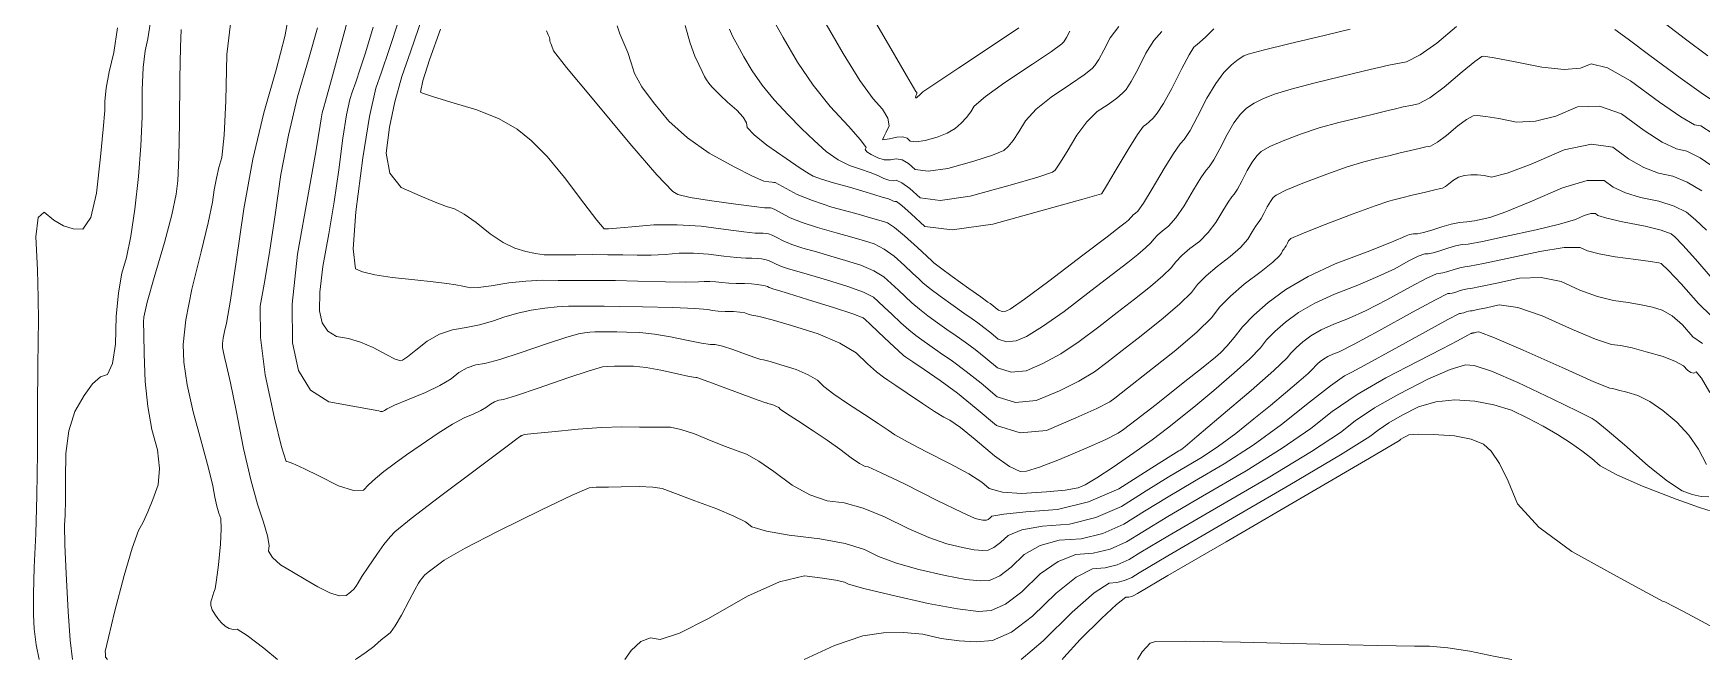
# Model space of a CAD drawing. Header units: inches. Extents: x 1337389 to 1347141, y 407035 to 414577.
# Drawn here: x 1340807 to 1341397, y 407035 to 407257 of the extents above; entities that cross this region are included whole.
import ezdxf

# ---------------------------------------------------------------- set-up
doc = ezdxf.new("R2010")
doc.units = ezdxf.units.IN
doc.header["$MEASUREMENT"] = 0
doc.layers.add('Topo', color=7, linetype='Continuous', lineweight=15, true_color=0x459900)

msp = doc.modelspace()

# ---------------------------------------------------------------- linework, layer by layer
at = {"layer": 'Topo'}
for points, elevation in [([(1340921.3109, 407273.266), (1340916.109, 407254.0819), (1340912.4449, 407240.614), (1340910.3182, 407232.8632), (1340909.728, 407230.8279), (1340909.2301, 407228.7421), (1340908.825, 407226.6049), (1340908.5119, 407224.4179), (1340907.0049, 407215.7219), (1340904.3039, 407200.5191), (1340900.409, 407178.8079), (1340898.5259, 407161.09), (1340898.656, 407147.3671), (1340900.7979, 407137.6382), (1340905.0821, 407130.6689), (1340911.508, 407126.4612), (1340920.076, 407125.0121), (1340925.9799, 407123.9671), (1340929.2211, 407123.3241), (1340929.7979, 407123.0837), (1340930.4749, 407123.1232), (1340931.2499, 407123.44), (1340932.1249, 407124.037), (1340934.8211, 407125.307), (1340939.336, 407127.2511), (1340945.6719, 407129.868), (1340950.815, 407132.345), (1340954.764, 407134.6841), (1340957.5191, 407136.8842), (1340960.437, 407138.5162), (1340963.518, 407139.579), (1340966.7629, 407140.073), (1340972.0058, 407141.4859), (1340979.2469, 407143.8161), (1340988.4859, 407147.0649), (1340995.3459, 407149.339), (1340999.8249, 407150.6401), (1341001.9241, 407150.9649), (1341003.838, 407151.1799), (1341005.5669, 407151.2831), (1341007.1109, 407151.2748), (1341008.5319, 407151.271), (1341009.8292, 407151.272), (1341011.0021, 407151.277), (1341013.3419, 407151.2411), (1341016.8478, 407151.163), (1341021.5209, 407151.045), (1341026.7021, 407150.508), (1341032.3931, 407149.5541), (1341038.593, 407148.1829), (1341043.2909, 407147.2633), (1341046.487, 407146.7949), (1341048.1821, 407146.7779), (1341050.8191, 407146.2), (1341054.399, 407145.061), (1341058.922, 407143.362), (1341062.2341, 407142.1831), (1341064.3351, 407141.5241), (1341065.225, 407141.385), (1341067.594, 407140.74), (1341071.4419, 407139.591), (1341076.7681, 407137.9371), (1341081.077, 407136.118), (1341084.3672, 407134.1349), (1341086.6399, 407131.9881), (1341090.1691, 407129.2521), (1341094.953, 407125.9271), (1341100.994, 407122.0151), (1341105.8078, 407118.8698), (1341109.395, 407116.4939), (1341111.7539, 407114.8868), (1341116.1899, 407112.371), (1341122.7021, 407108.9482), (1341131.2901, 407104.6171), (1341137.8849, 407100.9929), (1341142.487, 407098.0771), (1341145.0959, 407095.867), (1341149.769, 407094.555), (1341156.5041, 407094.139), (1341165.302, 407094.6191), (1341171.9879, 407095.2869), (1341176.5629, 407096.1429), (1341179.0269, 407097.1869), (1341183.1301, 407099.5939), (1341188.8739, 407103.364), (1341196.257, 407108.497), (1341202.6959, 407113.1171), (1341208.1889, 407117.2259), (1341212.7371, 407120.8219), (1341218.1781, 407125.2709), (1341224.5109, 407130.5739), (1341231.7361, 407136.7289), (1341237.2621, 407141.7609), (1341241.0879, 407145.6679), (1341243.214, 407148.4521), (1341246.145, 407151.45), (1341249.8801, 407154.663), (1341254.4199, 407158.0899), (1341260.1979, 407161.426), (1341267.2141, 407164.6729), (1341275.4683, 407167.8289), (1341282.562, 407170.813), (1341288.4951, 407173.627), (1341293.2679, 407176.2678), (1341296.8371, 407178.0341), (1341299.2, 407178.924), (1341300.3599, 407178.9371), (1341302.0989, 407179.2759), (1341304.418, 407179.9389), (1341307.3159, 407180.9279), (1341309.9661, 407181.6611), (1341312.366, 407182.139), (1341314.516, 407182.3621), (1341319.585, 407183.308), (1341327.5731, 407184.9781), (1341338.4798, 407187.3699), (1341346.7741, 407189.409), (1341352.456, 407191.0959), (1341355.5251, 407192.4289), (1341357.857, 407193.1061), (1341359.4518, 407193.1281), (1341360.311, 407192.494), (1341363.529, 407191.538), (1341369.107, 407190.2591), (1341377.0439, 407188.6571), (1341382.7671, 407187.236), (1341386.275, 407185.997), (1341387.5678, 407184.939), (1341390.439, 407181.9319), (1341394.8868, 407176.9771), (1341400.9129, 407170.074)], 985), ([(1341100.0729, 407269.2929), (1341109.5081, 407252.9582), (1341115.873, 407241.9881), (1341119.1681, 407236.3821), (1341119.393, 407236.1409), (1341119.52, 407235.929), (1341119.5469, 407235.7449), (1341119.4749, 407235.59), (1341119.3542, 407235.2759), (1341119.1839, 407234.8049), (1341118.964, 407234.1753), (1341119.1129, 407234.0211), (1341119.6321, 407234.3421), (1341120.5189, 407235.139), (1341121.1369, 407235.715), (1341121.487, 407236.071), (1341121.567, 407236.2068), (1341125.8429, 407239.0921), (1341134.315, 407244.727), (1341146.9839, 407253.1109), (1341155.5531, 407258.8369)], 930), ([(1340877.173, 407263.183), (1340875.5121, 407249.4071), (1340875.1109, 407232.9929), (1340874.5, 407220.8681), (1340873.6798, 407213.032), (1340872.6522, 407209.485), (1340871.758, 407205.6631), (1340870.9991, 407201.5672), (1340870.3739, 407197.196), (1340868.8571, 407189.8799), (1340866.4478, 407179.6202), (1340863.146, 407166.415), (1340861.0171, 407155.493), (1340860.0597, 407146.8531), (1340860.276, 407140.4971), (1340861.442, 407132.541), (1340863.5578, 407122.9851), (1340866.625, 407111.8289), (1340868.9301, 407103.0869), (1340870.472, 407096.7569), (1340871.2509, 407092.8411), (1340871.9811, 407089.617), (1340872.661, 407087.0839), (1340873.2921, 407085.244), (1340873.4699, 407081.582), (1340873.196, 407076.098), (1340872.4691, 407068.794), (1340871.8431, 407063.5401), (1340871.3181, 407060.335), (1340870.8921, 407059.1799), (1340870.4901, 407058.023), (1340870.111, 407056.8639), (1340869.7559, 407055.7019), (1340869.816, 407054.3982), (1340870.292, 407052.952), (1340871.1832, 407051.365), (1340872.248, 407049.861), (1340873.4861, 407048.4389), (1340874.8977, 407047.1), (1340876.3039, 407046.256), (1340877.7049, 407045.9061), (1340879.101, 407046.052), (1340882.706, 407043.8801), (1340888.522, 407039.3929), (1340893.3612, 407035.2906)], 1000), ([(1340875.351, 407154.3369), (1340876.7308, 407162.5361), (1340878.7619, 407176.0201), (1340881.445, 407194.788), (1340884.7061, 407212.3769), (1340888.5439, 407228.787), (1340892.9601, 407244.018), (1340895.9419, 407255.74), (1340897.491, 407263.953)], 995), ([(1341399.2031, 407248.9892), (1341391.369, 407254.8891), (1341380.753, 407262.957)], 955), ([(1340809.07, 407035.2906), (1340808.043, 407040.5852), (1340807.3101, 407046.1719), (1340807.0489, 407051.139), (1340807.0552, 407058.4091), (1340807.328, 407067.9799), (1340807.869, 407079.8537), (1340808.2501, 407093.3491), (1340808.471, 407108.467), (1340808.5321, 407125.2068), (1340808.619, 407138.555), (1340808.7319, 407148.5112), (1340808.8698, 407155.075), (1340808.7901, 407163.3279), (1340808.493, 407173.271), (1340807.9791, 407184.9041), (1340808.766, 407191.698), (1340810.8549, 407193.6539), (1340814.2452, 407190.772), (1340817.6569, 407188.7981), (1340821.0921, 407187.7327), (1340824.548, 407187.577), (1340827.3231, 407191.777), (1340829.417, 407200.333), (1340830.831, 407213.245), (1340831.7812, 407222.9851), (1340832.267, 407229.5531), (1340832.2901, 407232.9498), (1340832.8299, 407237.5191), (1340833.8879, 407243.2579), (1340835.465, 407250.1689), (1340836.841, 407258.8252)], 1015), ([(1340848.398, 407260.2861), (1340847.5571, 407254.9977), (1340846.5941, 407250.7759), (1340845.9299, 407244.7661), (1340845.567, 407236.969), (1340845.504, 407227.385), (1340845.0408, 407217.1519), (1340844.179, 407206.2712), (1340842.9161, 407194.7409), (1340841.526, 407185.1969), (1340840.0069, 407177.6381), (1340838.3601, 407172.0639), (1340837.1501, 407165.0841), (1340836.376, 407156.697), (1340836.039, 407146.9019), (1340834.9871, 407140.0841), (1340833.2191, 407136.2431), (1340830.7351, 407135.377), (1340827.999, 407132.9), (1340825.0109, 407128.812), (1340821.77, 407123.1131), (1340819.5992, 407116.263), (1340818.4961, 407108.26), (1340818.4619, 407099.1059), (1340818.3859, 407091.814), (1340818.266, 407086.3851), (1340818.104, 407082.82), (1340818.232, 407075.9479), (1340818.6508, 407065.7699), (1340819.36, 407052.2851), (1340820.116, 407042.14), (1340820.9191, 407035.3341), (1340820.9298, 407035.2906)], 1010), ([(1340859.2991, 407258.2929), (1340859.0311, 407252.0129), (1340858.845, 407240.988), (1340858.7409, 407225.2159), (1340858.499, 407213.1242), (1340858.1189, 407204.711), (1340857.601, 407199.9779), (1340856.0379, 407192.7032), (1340853.4301, 407182.886), (1340849.7778, 407170.5272), (1340847.324, 407161.7378), (1340846.069, 407156.5181), (1340846.012, 407154.8689), (1340846.0851, 407150.52), (1340846.2861, 407143.473), (1340846.616, 407133.7278), (1340847.501, 407124.814), (1340848.939, 407116.733), (1340850.932, 407109.4838), (1340851.662, 407102.9441), (1340851.1301, 407097.1129), (1340849.3351, 407091.9898), (1340847.5841, 407087.599), (1340845.8758, 407083.9409), (1340844.213, 407081.0159), (1340841.9789, 407074.734), (1340839.1738, 407065.0971), (1340835.798, 407052.103), (1340833.5639, 407043.1401), (1340832.4699, 407038.2051), (1340832.5178, 407037.3008), (1340832.5581, 407036.6619), (1340832.5918, 407036.2899), (1340832.6181, 407036.1829), (1340833.2523, 407035.2906)], 1005), ([(1340907.5101, 407258.8451), (1340904.3039, 407247.6331), (1340900.468, 407234.404), (1340897.2339, 407220.844), (1340894.6002, 407206.9538), (1340892.5671, 407192.7342), (1340890.67, 407180.232), (1340888.908, 407169.448), (1340887.282, 407160.3831), (1340887.318, 407149.25), (1340889.017, 407136.0491), (1340892.3788, 407120.7789), (1340894.847, 407110.5608), (1340896.4229, 407105.394), (1340897.1059, 407105.2791), (1340897.9141, 407105.055), (1340898.848, 407104.7231), (1340899.906, 407104.283), (1340902.9471, 407102.8191), (1340907.9711, 407100.333), (1340914.9781, 407096.8229), (1340920.2511, 407095.131), (1340923.7881, 407095.256), (1340925.591, 407097.199), (1340927.9948, 407099.3939), (1340931.0001, 407101.842), (1340934.6051, 407104.5431), (1340939.007, 407107.707), (1340944.2051, 407111.333), (1340950.1991, 407115.422), (1340955.2691, 407118.5911), (1340959.4148, 407120.8418), (1340962.638, 407122.1731), (1340965.2539, 407123.4331), (1340967.2619, 407124.6231), (1340968.664, 407125.742), (1340970.1481, 407126.572), (1340971.715, 407127.1121), (1340973.366, 407127.3639), (1340977.969, 407128.7633), (1340985.5249, 407131.3099), (1340996.034, 407135.0061), (1341003.6379, 407137.528), (1341008.3369, 407138.8781), (1341010.1309, 407139.055), (1341012.554, 407139.1531), (1341015.607, 407139.1699), (1341019.2891, 407139.107), (1341023.7261, 407138.627), (1341028.92, 407137.7278), (1341034.8689, 407136.4121), (1341038.989, 407135.534), (1341041.281, 407135.0921), (1341041.7439, 407135.087), (1341044.6841, 407134.0951), (1341050.1, 407132.1161), (1341057.994, 407129.1502), (1341063.3249, 407127.162), (1341066.0921, 407126.152), (1341066.295, 407126.1202), (1341066.836, 407125.9729), (1341067.7162, 407125.71), (1341068.9332, 407125.3321), (1341069.9169, 407124.9168), (1341070.6691, 407124.4639), (1341071.1892, 407123.9731), (1341073.3819, 407122.4489), (1341077.2511, 407119.8922), (1341082.7929, 407116.302), (1341087.8029, 407112.9142), (1341092.281, 407109.7271), (1341096.227, 407106.7431), (1341099.2109, 407104.711), (1341101.234, 407103.632), (1341102.295, 407103.506), (1341106.9289, 407101.4458), (1341115.137, 407097.45), (1341126.9171, 407091.5199), (1341135.2641, 407087.4541), (1341140.1759, 407085.2518), (1341141.656, 407084.9131), (1341142.808, 407084.6969), (1341143.6318, 407084.6049), (1341144.13, 407084.6371), (1341144.6999, 407084.8931), (1341145.3419, 407085.3741), (1341146.056, 407086.0799), (1341150.2821, 407086.821), (1341158.019, 407087.597), (1341169.268, 407088.4091), (1341180.2261, 407091.132), (1341190.894, 407095.7659), (1341201.2711, 407102.3121), (1341208.3571, 407106.775), (1341212.1542, 407109.1529), (1341212.6608, 407109.4482), (1341213.196, 407109.8029), (1341213.7599, 407110.2179), (1341214.3519, 407110.6951), (1341218.5438, 407114.2471), (1341226.336, 407120.8749), (1341237.727, 407130.5801), (1341245.768, 407137.635), (1341250.4589, 407142.0399), (1341251.7991, 407143.7951), (1341253.6471, 407145.6849), (1341256.0021, 407147.7111), (1341258.8638, 407149.871), (1341262.507, 407151.975), (1341266.9297, 407154.021), (1341272.1339, 407156.0108), (1341278.3848, 407158.8771), (1341285.684, 407162.6201), (1341294.03, 407167.24), (1341299.8889, 407170.3231), (1341303.2619, 407171.869), (1341304.149, 407171.8803), (1341305.479, 407172.1389), (1341307.253, 407172.646), (1341309.4699, 407173.402), (1341311.4959, 407173.9629), (1341313.332, 407174.328), (1341314.9758, 407174.4989), (1341319.9469, 407175.463), (1341328.2429, 407177.219), (1341339.8641, 407179.768), (1341348.4721, 407181.0778), (1341354.0649, 407181.1502), (1341356.6451, 407179.982), (1341360.7911, 407178.889), (1341366.506, 407177.869), (1341373.787, 407176.9251), (1341378.923, 407176.2122), (1341381.912, 407175.7312), (1341382.755, 407175.4821), (1341385.3691, 407173.005), (1341389.753, 407168.2979), (1341395.9079, 407161.3621), (1341400.4201, 407156.9278)], 990), ([(1340927.166, 407259.0801), (1340924.5067, 407250.065), (1340922.6291, 407244.324), (1340921.0749, 407239.6499), (1340919.8458, 407236.043), (1340918.9399, 407233.5011), (1340917.841, 407228.0849), (1340916.5491, 407219.795), (1340915.0641, 407208.6309), (1340913.3839, 407197.3439), (1340911.5101, 407185.936), (1340909.441, 407174.405), (1340908.3689, 407165.321), (1340908.294, 407158.685), (1340909.2161, 407154.4969), (1340911.2152, 407151.47), (1340914.2919, 407149.606), (1340918.445, 407148.904), (1340922.7421, 407147.6049), (1340927.1838, 407145.7079), (1340931.7691, 407143.215), (1340935.027, 407141.635), (1340936.9549, 407140.9691), (1340937.556, 407141.2169), (1340939.3259, 407142.4757), (1340942.2651, 407144.7458), (1340946.3739, 407148.027), (1340950.7258, 407150.4601), (1340955.3212, 407152.045), (1340960.16, 407152.782), (1340964.852, 407153.7891), (1340969.3971, 407155.066), (1340973.7962, 407156.6131), (1340978.3459, 407157.895), (1340983.0479, 407158.9127), (1340987.902, 407159.6661), (1340992.3289, 407160.1619), (1340996.3279, 407160.4001), (1340999.8999, 407160.3811), (1341003.1861, 407160.3728), (1341006.185, 407160.375), (1341008.898, 407160.387), (1341014.3089, 407160.303), (1341022.4179, 407160.1241), (1341033.2239, 407159.8498), (1341040.9549, 407159.5501), (1341045.61, 407159.226), (1341047.188, 407158.8761), (1341049.217, 407158.6338), (1341051.6941, 407158.4979), (1341054.621, 407158.4679), (1341056.9549, 407158.3049), (1341058.6978, 407158.007), (1341059.8489, 407157.574), (1341061.1421, 407157.2041), (1341062.5779, 407156.8951), (1341064.1549, 407156.6491), (1341068.3521, 407155.508), (1341075.1679, 407153.4719), (1341084.604, 407150.541), (1341092.2361, 407147.3189), (1341098.0649, 407143.806), (1341102.091, 407140.0019), (1341105.288, 407137.134), (1341107.656, 407135.201), (1341109.195, 407134.2051), (1341112.0101, 407132.3209), (1341116.1011, 407129.551), (1341121.4679, 407125.8951), (1341125.7759, 407123.089), (1341129.024, 407121.134), (1341131.212, 407120.031), (1341134.932, 407117.381), (1341140.1829, 407113.185), (1341146.965, 407107.4431), (1341152.2339, 407103.6561), (1341155.992, 407101.8238), (1341158.237, 407101.947), (1341162.8842, 407103.364), (1341169.9352, 407106.076), (1341179.3889, 407110.0829), (1341186.317, 407113.1891), (1341190.7211, 407115.3949), (1341192.599, 407116.7011), (1341197.0549, 407120.1052), (1341204.0901, 407125.6071), (1341213.7018, 407133.207), (1341220.7198, 407138.7931), (1341225.144, 407142.3661), (1341226.974, 407143.9249), (1341229.165, 407146.235), (1341231.7161, 407149.297), (1341234.6283, 407153.109), (1341238.642, 407157.2152), (1341243.7581, 407161.615), (1341249.976, 407166.308), (1341257.8889, 407170.8781), (1341267.498, 407175.3241), (1341278.8029, 407179.6471), (1341286.7389, 407182.7501), (1341291.307, 407184.633), (1341292.5068, 407185.297), (1341293.7841, 407185.745), (1341295.138, 407185.978), (1341296.5701, 407185.9948), (1341298.718, 407186.4129), (1341301.582, 407187.233), (1341305.1629, 407188.453), (1341308.4349, 407189.3591), (1341311.4, 407189.9501), (1341314.056, 407190.225), (1341316.7391, 407190.609), (1341319.4501, 407191.1011), (1341322.188, 407191.702), (1341327.838, 407193.763), (1341336.3991, 407197.2861), (1341347.8709, 407202.268), (1341356.5891, 407204.801), (1341362.553, 407204.8831), (1341365.763, 407202.5141), (1341370.068, 407200.4983), (1341375.469, 407198.8351), (1341381.965, 407197.5241), (1341387.37, 407195.7709), (1341391.6831, 407193.5771), (1341394.905, 407190.9411), (1341398.732, 407187.2593)], 980), ([(1340936.34, 407261.6139), (1340932.887, 407251.2271), (1340930.1539, 407243.2099), (1340928.1411, 407237.562), (1340925.9541, 407227.442), (1340923.5919, 407212.8481), (1340921.0559, 407193.7818), (1340920.1878, 407180.704), (1340920.9889, 407173.614), (1340923.4581, 407172.5129), (1340927.7829, 407171.496), (1340933.964, 407170.563), (1340941.9991, 407169.7141), (1340948.4211, 407168.986), (1340953.2291, 407168.3801), (1340956.4229, 407167.894), (1340958.885, 407167.4831), (1340960.6138, 407167.1451), (1340961.6111, 407166.8809), (1340964.3741, 407167.031), (1340968.9018, 407167.5939), (1340975.1959, 407168.571), (1340981.2581, 407169.2121), (1340987.0889, 407169.518), (1340992.6889, 407169.488), (1340997.8391, 407169.4749), (1341002.541, 407169.4779), (1341006.794, 407169.4969), (1341012.8881, 407169.4271), (1341020.8231, 407169.267), (1341030.5989, 407169.019), (1341037.768, 407168.91), (1341042.3291, 407168.9417), (1341044.2828, 407169.113), (1341046.311, 407169.1298), (1341048.413, 407168.9929), (1341050.5879, 407168.7021), (1341053.003, 407168.498), (1341055.659, 407168.3811), (1341058.5541, 407168.3519), (1341061.0071, 407168.251), (1341063.017, 407168.0779), (1341064.5839, 407167.833), (1341065.8099, 407167.5711), (1341066.6938, 407167.2911), (1341067.2371, 407166.994), (1341067.9969, 407166.6862), (1341068.973, 407166.3662), (1341070.1671, 407166.0351), (1341074.1299, 407164.8301), (1341080.863, 407162.7519), (1341090.3659, 407159.8), (1341096.9191, 407157.6349), (1341100.52, 407156.2557), (1341101.1709, 407155.6631), (1341102.9571, 407153.9901), (1341105.878, 407151.238), (1341109.9352, 407147.4059), (1341112.918, 407144.6509), (1341114.8261, 407142.971), (1341115.661, 407142.3671), (1341118.0858, 407140.6911), (1341122.103, 407137.943), (1341127.712, 407134.1218), (1341133.8509, 407129.543), (1341140.5199, 407124.2059), (1341147.7199, 407118.111), (1341155.9821, 407115.515), (1341165.305, 407116.4169), (1341175.6901, 407120.8191), (1341183.1839, 407124.1871), (1341187.785, 407126.5241), (1341189.494, 407127.8281), (1341193.9452, 407131.3161), (1341201.139, 407136.989), (1341211.0739, 407144.846), (1341218.6251, 407151.2999), (1341223.7939, 407156.3512), (1341226.58, 407159.9991), (1341230.418, 407163.926), (1341235.308, 407168.1331), (1341241.2511, 407172.6189), (1341245.4149, 407175.9508), (1341247.7991, 407178.1291), (1341248.404, 407179.1521), (1341248.873, 407179.907), (1341249.208, 407180.396), (1341249.407, 407180.6171), (1341249.696, 407181.075), (1341250.075, 407181.7681), (1341250.5449, 407182.6971), (1341250.986, 407183.4391), (1341251.399, 407183.9961), (1341251.7839, 407184.366), (1341255.6401, 407185.99), (1341262.966, 407188.867), (1341273.7621, 407192.9981), (1341281.5711, 407195.899), (1341286.3921, 407197.569), (1341288.2261, 407198.0079), (1341291.0049, 407198.6853), (1341294.729, 407199.6011), (1341299.399, 407200.7551), (1341302.7389, 407201.5672), (1341304.7501, 407202.0368), (1341305.4331, 407202.165), (1341306.4141, 407202.701), (1341307.6951, 407203.6441), (1341309.2751, 407204.996), (1341311.0861, 407205.9759), (1341313.1268, 407206.5838), (1341315.3988, 407206.8201), (1341317.748, 407206.8131), (1341320.173, 407206.5629), (1341322.6749, 407206.0689), (1341328.2219, 407207.4249), (1341336.8151, 407210.631), (1341348.4532, 407215.686), (1341358.0659, 407217.6879), (1341365.6531, 407216.638), (1341371.2151, 407212.534), (1341376.607, 407209.4581), (1341381.831, 407207.4101), (1341386.8858, 407206.3899), (1341391.9731, 407204.3061), (1341397.0909, 407201.1568)], 975), ([(1340944.6988, 407262.804), (1340940.4632, 407250.3778), (1340937.343, 407241.6239), (1340934.8559, 407232.7299), (1340933.002, 407223.695), (1340931.782, 407214.52), (1340933.1749, 407207.419), (1340937.183, 407202.392), (1340943.8059, 407199.439), (1340949.1379, 407197.1969), (1340953.182, 407195.666), (1340955.9359, 407194.8461), (1340959.426, 407192.9581), (1340963.6521, 407190.0031), (1340968.6138, 407185.9801), (1340973.1898, 407182.924), (1340977.3801, 407180.8371), (1340981.1839, 407179.717), (1340984.6208, 407178.966), (1340987.6931, 407178.583), (1340990.3988, 407178.5691), (1340994.133, 407178.5681), (1340998.8969, 407178.5809), (1341004.6899, 407178.607), (1341010.228, 407178.5819), (1341015.5101, 407178.5051), (1341020.5371, 407178.3769), (1341025.5302, 407178.436), (1341030.487, 407178.6809), (1341035.4089, 407179.1121), (1341040.5171, 407179.1562), (1341045.811, 407178.8101), (1341051.2909, 407178.077), (1341055.68, 407177.58), (1341058.9791, 407177.3211), (1341061.1891, 407177.2981), (1341063.0599, 407177.221), (1341064.594, 407177.0889), (1341065.7899, 407176.9029), (1341067.0431, 407176.5291), (1341068.3531, 407175.968), (1341069.7199, 407175.2201), (1341071.6329, 407174.443), (1341074.0921, 407173.6381), (1341077.097, 407172.804), (1341081.5931, 407171.474), (1341087.5782, 407169.648), (1341095.055, 407167.3259), (1341100.585, 407165.2797), (1341104.1687, 407163.5099), (1341105.8078, 407162.0169), (1341107.964, 407160.0171), (1341110.6381, 407157.5101), (1341113.8298, 407154.4951), (1341116.6579, 407151.9778), (1341119.123, 407149.9591), (1341121.225, 407148.4378), (1341124.097, 407146.4219), (1341127.739, 407143.9121), (1341132.152, 407140.9056), (1341136.9809, 407137.3039), (1341142.228, 407133.1051), (1341147.8929, 407128.31), (1341154.3921, 407126.267), (1341161.7269, 407126.9769), (1341169.898, 407130.4392), (1341176.7791, 407133.8421), (1341182.3722, 407137.1849), (1341186.676, 407140.4689), (1341192.15, 407144.7179), (1341198.7949, 407149.932), (1341206.6099, 407156.1131), (1341212.5498, 407161.1901), (1341216.6159, 407165.1628), (1341218.808, 407168.0318), (1341221.827, 407171.1221), (1341225.6738, 407174.4311), (1341230.348, 407177.9601), (1341233.9709, 407181.168), (1341236.5398, 407184.056), (1341238.0571, 407186.6222), (1341239.235, 407188.5181), (1341240.074, 407189.744), (1341240.5739, 407190.3), (1341241.3, 407191.4469), (1341242.251, 407193.1849), (1341243.4292, 407195.5162), (1341244.5361, 407197.3789), (1341245.5721, 407198.775), (1341246.539, 407199.703), (1341250.0129, 407201.405), (1341255.996, 407203.8814), (1341264.4868, 407207.13), (1341271.6789, 407209.6631), (1341277.5719, 407211.4799), (1341282.166, 407212.5801), (1341286.4531, 407213.6171), (1341290.4319, 407214.5891), (1341294.104, 407215.4961), (1341297.1221, 407216.208), (1341299.485, 407216.7241), (1341301.193, 407217.0441), (1341303.6521, 407218.3861), (1341306.86, 407220.75), (1341310.8171, 407224.1351), (1341313.9351, 407226.4418), (1341316.213, 407227.6699), (1341317.6519, 407227.8188), (1341320.6999, 407227.5071), (1341325.3562, 407226.7329), (1341331.6212, 407225.4969), (1341338.348, 407225.7801), (1341345.5381, 407227.5839), (1341353.1892, 407230.908), (1341360.9279, 407231.1771), (1341368.7539, 407228.3932), (1341376.6661, 407222.5541), (1341383.1459, 407218.4192), (1341388.193, 407215.9861), (1341391.807, 407215.257), (1341396.575, 407212.8401), (1341402.4991, 407208.7358)], 970), ([(1340951.0919, 407258.4439), (1340947.1849, 407247.482), (1340944.8159, 407240.0468), (1340943.9849, 407236.1371), (1340944.692, 407235.7538), (1340948.253, 407234.5781), (1340954.6681, 407232.61), (1340963.936, 407229.85), (1340971.773, 407226.6659), (1340978.178, 407223.0581), (1340983.152, 407219.026), (1340988.725, 407213.3101), (1340994.8979, 407205.911), (1341001.671, 407196.827), (1341006.3503, 407190.772), (1341008.936, 407187.7449), (1341009.4269, 407187.748), (1341009.848, 407187.7469), (1341010.1969, 407187.7431), (1341010.476, 407187.736), (1341013.291, 407187.9609), (1341018.645, 407188.42), (1341026.5348, 407189.1119), (1341034.7241, 407189.1811), (1341043.21, 407188.628), (1341051.993, 407187.4521), (1341058.3569, 407186.6631), (1341062.3, 407186.2602), (1341063.8231, 407186.245), (1341065.1132, 407186.192), (1341066.1708, 407186.1008), (1341066.995, 407185.972), (1341068.276, 407185.4861), (1341070.0118, 407184.644), (1341072.203, 407183.4448), (1341075.2698, 407182.1999), (1341079.211, 407180.9091), (1341084.028, 407179.5728), (1341089.0549, 407178.117), (1341094.2939, 407176.5431), (1341099.743, 407174.851), (1341104.251, 407172.9251), (1341107.818, 407170.765), (1341110.4451, 407168.3722), (1341112.972, 407166.044), (1341115.3979, 407163.781), (1341117.724, 407161.5841), (1341120.3981, 407159.3059), (1341123.4199, 407156.9481), (1341126.7891, 407154.5099), (1341130.108, 407152.154), (1341133.3749, 407149.88), (1341136.5911, 407147.6891), (1341140.1119, 407145.064), (1341143.936, 407142.0031), (1341148.065, 407138.5079), (1341152.8031, 407137.0191), (1341158.1493, 407137.5359), (1341164.1052, 407140.06), (1341170.3739, 407143.4971), (1341176.9589, 407147.847), (1341183.8569, 407153.109), (1341190.355, 407158.1191), (1341196.451, 407162.8761), (1341202.146, 407167.3801), (1341206.4749, 407171.08), (1341209.4379, 407173.975), (1341211.0349, 407176.0659), (1341213.235, 407178.318), (1341216.0389, 407180.7289), (1341219.446, 407183.301), (1341222.527, 407186.386), (1341225.2821, 407189.9831), (1341227.711, 407194.0929), (1341229.5982, 407197.1291), (1341230.9409, 407199.0922), (1341231.7419, 407199.9819), (1341232.9039, 407201.819), (1341234.4268, 407204.603), (1341236.3131, 407208.335), (1341238.0857, 407211.3189), (1341239.7461, 407213.554), (1341241.293, 407215.0409), (1341244.3861, 407216.8208), (1341249.025, 407218.8951), (1341255.2111, 407221.2619), (1341261.7862, 407223.427), (1341268.7511, 407225.3911), (1341276.106, 407227.153), (1341281.9002, 407228.5481), (1341286.135, 407229.576), (1341288.81, 407230.237), (1341291.5038, 407230.8479), (1341294.2191, 407231.4111), (1341296.9542, 407231.9231), (1341300.8891, 407234.0719), (1341306.0239, 407237.8551), (1341312.3589, 407243.274), (1341316.7838, 407246.907), (1341319.3001, 407248.7562), (1341319.905, 407248.8191), (1341323.652, 407248.2012), (1341330.5391, 407246.9029), (1341340.5681, 407244.9241), (1341348.4751, 407244.1361), (1341354.261, 407244.5371), (1341357.9258, 407246.1291), (1341363.79, 407244.666), (1341371.8541, 407240.1482), (1341382.118, 407232.5742), (1341389.685, 407227.3791), (1341394.5549, 407224.5619), (1341396.7271, 407224.124), (1341401.1781, 407221.3752)], 965), ([(1340988.4841, 407257.7571), (1340989.1151, 407256.435), (1340989.534, 407255.419), (1340989.7431, 407254.7099), (1340989.7399, 407254.308), (1340989.829, 407253.838), (1340990.0091, 407253.302), (1340990.2799, 407252.6981), (1340990.5339, 407252.059), (1340990.7709, 407251.3849), (1340990.9918, 407250.675), (1340995.6109, 407244.8581), (1341004.629, 407233.935), (1341018.0449, 407217.9039), (1341027.581, 407206.8929), (1341033.2371, 407200.901), (1341035.0121, 407199.9289), (1341039.307, 407198.864), (1341046.1199, 407197.7069), (1341055.4517, 407196.4578), (1341061.952, 407195.6221), (1341065.6209, 407195.1998), (1341066.4582, 407195.1909), (1341067.1669, 407195.162), (1341067.748, 407195.112), (1341068.201, 407195.041), (1341069.5082, 407194.4438), (1341071.6699, 407193.3201), (1341074.6859, 407191.6699), (1341078.906, 407189.957), (1341084.33, 407188.1809), (1341090.9591, 407186.3409), (1341096.518, 407184.7608), (1341101.0089, 407183.4391), (1341104.4311, 407182.3761), (1341107.9171, 407180.5701), (1341111.4681, 407178.0201), (1341115.082, 407174.726), (1341117.9789, 407172.0702), (1341120.1579, 407170.0519), (1341121.619, 407168.6719), (1341124.1381, 407166.6338), (1341127.7172, 407163.9359), (1341132.3539, 407160.5811), (1341136.1191, 407157.8851), (1341139.0111, 407155.8492), (1341141.031, 407154.4731), (1341143.242, 407152.8239), (1341145.644, 407150.9008), (1341148.238, 407148.7057), (1341151.2131, 407147.771), (1341154.5711, 407148.0959), (1341158.312, 407149.681), (1341163.9701, 407153.1519), (1341171.546, 407158.508), (1341181.039, 407165.7499), (1341188.5592, 407171.5199), (1341194.1068, 407175.8189), (1341197.6819, 407178.6469), (1341200.3999, 407180.9698), (1341202.2599, 407182.787), (1341203.2629, 407184.0999), (1341204.6441, 407185.5131), (1341206.4041, 407187.0271), (1341208.5429, 407188.6419), (1341211.082, 407191.6031), (1341214.023, 407195.9101), (1341217.365, 407201.564), (1341219.96, 407205.7398), (1341221.8079, 407208.441), (1341222.909, 407209.6638), (1341224.5079, 407212.1912), (1341226.604, 407216.0209), (1341229.197, 407221.1539), (1341231.6359, 407225.2578), (1341233.919, 407228.3329), (1341236.0471, 407230.3789), (1341238.7589, 407232.237), (1341242.0549, 407233.9089), (1341245.9351, 407235.393), (1341251.8931, 407237.1911), (1341259.9301, 407239.301), (1341270.0461, 407241.725), (1341277.3481, 407243.4789), (1341281.8381, 407244.5631), (1341283.5148, 407244.9781), (1341285.887, 407245.489), (1341288.9542, 407246.0971), (1341292.7151, 407246.8032), (1341297.5338, 407249.2509), (1341303.412, 407253.4408), (1341310.3481, 407259.3729)], 960), ([(1341272.7959, 407258.4097), (1341263.9849, 407256.2978), (1341251.1098, 407253.212), (1341242.001, 407250.9549), (1341236.6589, 407249.5249), (1341235.0849, 407248.923), (1341233.133, 407247.6529), (1341230.802, 407245.7161), (1341228.092, 407243.1121), (1341225.186, 407239.198), (1341222.081, 407233.9738), (1341218.78, 407227.439), (1341216.1111, 407222.563), (1341214.0758, 407219.346), (1341212.675, 407217.789), (1341210.3219, 407214.3509), (1341207.0191, 407209.0338), (1341202.7651, 407201.837), (1341199.6379, 407196.8201), (1341197.64, 407193.9831), (1341196.7691, 407193.3259), (1341196.0529, 407192.709), (1341195.49, 407192.134), (1341195.0819, 407191.6001), (1341194.325, 407190.86), (1341193.2191, 407189.9139), (1341191.7629, 407188.763), (1341186.764, 407184.9221), (1341178.2201, 407178.391), (1341166.1322, 407169.1701), (1341157.5647, 407162.8069), (1341152.519, 407159.3021), (1341150.993, 407158.6559), (1341149.624, 407158.523), (1341148.4101, 407158.904), (1341147.3521, 407159.8), (1341146.3732, 407160.584), (1341145.4709, 407161.2561), (1341144.6469, 407161.8181), (1341142.129, 407163.6159), (1341137.9181, 407166.652), (1341132.0141, 407170.925), (1341127.879, 407173.9611), (1341125.513, 407175.7611), (1341124.9172, 407176.324), (1341122.9859, 407178.097), (1341119.719, 407181.08), (1341115.117, 407185.274), (1341111.583, 407188.2149), (1341109.1189, 407189.902), (1341107.724, 407190.3352), (1341103.9811, 407191.4039), (1341097.89, 407193.1099), (1341089.449, 407195.452), (1341082.5429, 407197.7141), (1341077.1689, 407199.896), (1341073.3289, 407201.997), (1341070.7411, 407203.4018), (1341069.4069, 407204.1111), (1341069.325, 407204.1231), (1341069.22, 407204.133), (1341069.092, 407204.1378), (1341068.9411, 407204.139), (1341068.2801, 407204.2149), (1341067.1081, 407204.366), (1341065.4249, 407204.5909), (1341061.359, 407206.3541), (1341054.9099, 407209.6529), (1341046.078, 407214.489), (1341038.3669, 407219.89), (1341031.7791, 407225.8569), (1341026.3129, 407232.3881), (1341022.2771, 407238.0041), (1341019.6711, 407242.7019), (1341018.496, 407246.4841), (1341017.2311, 407250.0781), (1341015.8762, 407253.4818), (1341014.4309, 407256.6979), (1341013.472, 407259.557)], 955), ([(1341224.5849, 407258.5378), (1341221.6551, 407255.723), (1341219.4849, 407253.692), (1341218.0749, 407252.4461), (1341217.4259, 407251.984), (1341215.8021, 407249.3191), (1341213.2061, 407244.453), (1341209.6351, 407237.385), (1341206.7489, 407232.111), (1341204.5483, 407228.631), (1341203.0309, 407226.9448), (1341201.7118, 407225.6171), (1341200.5901, 407224.6471), (1341199.6649, 407224.035), (1341197.5391, 407221.073), (1341194.2132, 407215.76), (1341189.6861, 407208.0959), (1341186.5999, 407202.9259), (1341184.9558, 407200.2501), (1341184.7539, 407200.0679), (1341178.2531, 407198.1968), (1341165.453, 407194.6359), (1341146.356, 407189.3858), (1341131.9941, 407187.3709), (1341122.37, 407188.5901), (1341117.4821, 407193.0442), (1341114.132, 407195.993), (1341112.321, 407197.437), (1341112.0489, 407197.3759), (1341111.698, 407197.4189), (1341111.2691, 407197.5662), (1341110.762, 407197.816), (1341109.429, 407198.2921), (1341107.2709, 407198.9951), (1341104.287, 407199.9249), (1341100.4108, 407201.069), (1341095.6411, 407202.426), (1341089.9789, 407203.9971), (1341085.7221, 407205.3091), (1341082.8691, 407206.361), (1341081.421, 407207.153), (1341078.208, 407209.246), (1341073.2311, 407212.641), (1341066.49, 407217.337), (1341061.9231, 407220.996), (1341059.53, 407223.619), (1341059.3119, 407225.205), (1341058.081, 407227.2311), (1341055.838, 407229.6979), (1341052.5811, 407232.6049), (1341050.019, 407234.962), (1341048.1501, 407236.7679), (1341046.975, 407238.024), (1341045.963, 407239.2559), (1341045.1149, 407240.465), (1341044.4311, 407241.65), (1341043.5169, 407243.4389), (1341042.3721, 407245.8319), (1341040.9972, 407248.8312), (1341039.3779, 407253.457), (1341037.515, 407259.7119)], 950), ([(1341053.2411, 407258.394), (1341054.3549, 407255.9631), (1341056.0561, 407252.686), (1341058.3419, 407248.5612), (1341061.2139, 407243.588), (1341064.7722, 407238.5161), (1341069.0171, 407233.3448), (1341073.9489, 407228.0731), (1341078.6659, 407223.2831), (1341083.168, 407218.9742), (1341087.456, 407215.1459), (1341091.6272, 407212.186), (1341095.6801, 407210.0918), (1341099.615, 407208.8659), (1341102.9499, 407207.6981), (1341105.684, 407206.588), (1341107.817, 407205.5358), (1341109.6221, 407204.92), (1341111.097, 407204.74), (1341112.2429, 407204.996), (1341114.2139, 407204.067), (1341117.009, 407201.9539), (1341120.628, 407198.6559), (1341127.755, 407197.7529), (1341138.39, 407199.2449), (1341152.531, 407203.1331), (1341162.242, 407205.978), (1341167.5221, 407207.7831), (1341168.372, 407208.5449), (1341170.0759, 407210.9811), (1341172.6359, 407215.0901), (1341176.0509, 407220.871), (1341179.6149, 407225.5778), (1341183.327, 407229.2079), (1341187.1881, 407231.763), (1341190.172, 407233.922), (1341192.279, 407235.6849), (1341193.5081, 407237.0511), (1341195.293, 407239.8729), (1341197.6329, 407244.1482), (1341200.5272, 407249.8789), (1341203.3579, 407254.34), (1341206.124, 407257.532)], 945), ([(1341068.594, 407261.932), (1341072.252, 407255.471), (1341077.312, 407246.7109), (1341082.8469, 407238.5599), (1341088.8581, 407231.018), (1341095.3449, 407224.0842), (1341099.5699, 407219.245), (1341101.5319, 407216.5001), (1341101.2318, 407215.8499), (1341101.8309, 407215.022), (1341103.329, 407214.0169), (1341105.7271, 407212.8339), (1341107.999, 407212.1958), (1341110.145, 407212.103), (1341112.1651, 407212.5538), (1341114.295, 407212.141), (1341116.536, 407210.864), (1341118.8868, 407208.7211), (1341123.5159, 407208.135), (1341130.424, 407209.104), (1341139.609, 407211.6289), (1341146.232, 407213.7599), (1341150.291, 407215.498), (1341151.7871, 407216.8411), (1341153.5517, 407219.0361), (1341155.5861, 407222.0839), (1341157.8901, 407225.9832), (1341161.6911, 407230.082), (1341166.99, 407234.3809), (1341173.7869, 407238.8791), (1341178.6319, 407242.2272), (1341181.526, 407244.4251), (1341182.4691, 407245.4719), (1341183.8369, 407247.6351), (1341185.6297, 407250.9118), (1341187.8489, 407255.305), (1341190.913, 407259.3609)], 940), ([(1341086.163, 407262.3821), (1341093.41, 407249.8348), (1341099.3601, 407240.2741), (1341104.013, 407233.7), (1341107.369, 407230.1119), (1341109.251, 407226.9511), (1341109.6589, 407224.215), (1341108.5918, 407221.9053), (1341107.8589, 407220.305), (1341107.462, 407219.4139), (1341107.3979, 407219.2319), (1341108.2061, 407219.301), (1341109.884, 407219.621), (1341112.4318, 407220.19), (1341114.4918, 407220.2411), (1341116.0629, 407219.7731), (1341117.1462, 407218.7869), (1341119.278, 407218.5169), (1341122.4582, 407218.9631), (1341126.6881, 407220.1261), (1341130.2211, 407221.5421), (1341133.06, 407223.212), (1341135.202, 407225.1361), (1341137.0282, 407227.0911), (1341138.5358, 407229.0768), (1341139.7279, 407231.0949), (1341143.7671, 407234.587), (1341150.6529, 407239.5538), (1341160.3851, 407245.9948), (1341167.0919, 407250.532), (1341170.7741, 407253.1649), (1341171.429, 407253.893), (1341172.38, 407255.3968), (1341173.6279, 407257.676)], 935), ([(1341366.3081, 407258.321), (1341371.028, 407254.8131), (1341378.7469, 407249.104), (1341389.466, 407241.1949), (1341396.8561, 407235.8729), (1341400.917, 407233.1381)], 960), ([(1341397.3031, 407147.15), (1341393.96, 407149.5631), (1341390.221, 407153.7761), (1341386.595, 407156.9189), (1341383.08, 407158.993), (1341379.678, 407159.9971), (1341375.6741, 407160.891), (1341371.0669, 407161.6769), (1341365.8568, 407162.3519), (1341360.17, 407163.8061), (1341354.0049, 407166.0361), (1341347.3631, 407169.0431), (1341340.2508, 407170.4601), (1341332.6721, 407170.2849), (1341324.6238, 407168.5201), (1341318.878, 407167.3031), (1341315.436, 407166.6361), (1341314.2971, 407166.5179), (1341313.0261, 407166.2649), (1341311.6229, 407165.876), (1341310.088, 407165.3531), (1341308.8599, 407165.0012), (1341307.9381, 407164.8218), (1341307.3239, 407164.8151), (1341302.9419, 407162.611), (1341294.7919, 407158.2109), (1341282.8721, 407151.6142), (1341274.2089, 407146.9411), (1341268.8, 407144.1929), (1341266.6462, 407143.3699), (1341264.8159, 407142.523), (1341263.308, 407141.652), (1341262.124, 407140.7579), (1341261.1489, 407139.9198), (1341260.385, 407139.1379), (1341259.83, 407138.412), (1341257.8889, 407136.5889), (1341254.561, 407133.669), (1341249.8471, 407129.6527), (1341244.5671, 407125.2578), (1341238.7231, 407120.483), (1341232.3121, 407115.3299), (1341226.2111, 407110.832), (1341220.4181, 407106.9879), (1341214.934, 407103.799), (1341208.3409, 407099.8209), (1341200.638, 407095.0519), (1341191.827, 407089.4929), (1341182.7678, 407085.5579), (1341173.4631, 407083.2449), (1341163.911, 407082.5561), (1341156.6699, 407081.2339), (1341151.738, 407079.2779), (1341149.1169, 407076.688), (1341146.7609, 407074.9229), (1341144.6689, 407073.9823), (1341142.8428, 407073.8659), (1341139.8169, 407074.2031), (1341135.589, 407074.994), (1341130.162, 407076.238), (1341123.767, 407078.465), (1341116.4061, 407081.6738), (1341108.0791, 407085.8659), (1341100.531, 407088.8969), (1341093.7621, 407090.767), (1341087.7729, 407091.4769), (1341081.6378, 407093.571), (1341075.3568, 407097.049), (1341068.93, 407101.9099), (1341063.5631, 407105.551), (1341059.2561, 407107.9709), (1341056.0089, 407109.1693), (1341051.853, 407110.7711), (1341046.788, 407112.7751), (1341040.815, 407115.1819), (1341036.0191, 407116.7761), (1341032.4009, 407117.5562), (1341029.9599, 407117.522), (1341026.283, 407117.5351), (1341021.3692, 407117.594), (1341015.218, 407117.699), (1341008.0099, 407117.4619), (1340999.744, 407116.8821), (1340990.42, 407115.961), (1340984.085, 407115.3051), (1340980.7391, 407114.9139), (1340980.382, 407114.7891), (1340980.1249, 407114.702), (1340979.969, 407114.6542), (1340979.9119, 407114.6459), (1340979.8589, 407114.6269), (1340979.809, 407114.599), (1340979.761, 407114.5609), (1340979.6931, 407114.5211), (1340979.6039, 407114.478), (1340979.494, 407114.4329), (1340979.3531, 407114.3561), (1340979.181, 407114.2481), (1340978.9771, 407114.1091), (1340974.1521, 407110.504), (1340964.705, 407103.4322), (1340950.637, 407092.8931), (1340940.694, 407085.2589), (1340934.8759, 407080.5311), (1340933.183, 407078.7071), (1340931.0471, 407076.0109), (1340928.4691, 407072.4431), (1340925.448, 407068.002), (1340923.254, 407064.6949), (1340921.887, 407062.5189), (1340921.3471, 407061.4769), (1340920.4639, 407060.3649), (1340919.2372, 407059.1849), (1340917.6681, 407057.937), (1340915.221, 407057.8391), (1340911.895, 407058.8919), (1340907.6901, 407061.0971), (1340903.3889, 407063.499), (1340898.9901, 407066.098), (1340894.494, 407068.8952), (1340891.563, 407071.4191), (1340890.1949, 407073.668), (1340890.3921, 407075.645), (1340889.8009, 407079.069), (1340888.4239, 407083.9409), (1340886.26, 407090.2601), (1340883.926, 407098.9538), (1340881.4201, 407110.0242), (1340878.743, 407123.4689), (1340876.733, 407133.2531), (1340875.3899, 407139.376), (1340874.7131, 407141.838), (1340874.2459, 407143.9469), (1340873.9891, 407145.7031), (1340873.9411, 407147.1059), (1340874.1519, 407149.0122), (1340874.6219, 407151.4231), (1340875.351, 407154.3369)], 995), ([(1340920.8657, 407035.2906), (1340921.3279, 407035.5939), (1340924.8051, 407037.9939), (1340927.402, 407039.9368), (1340929.122, 407041.422), (1340930.681, 407042.741), (1340932.0799, 407043.8929), (1340933.3179, 407044.8789), (1340935.0379, 407047.2611), (1340937.238, 407051.0391), (1340939.9181, 407056.214), (1340941.9289, 407059.993), (1340943.2699, 407062.3761), (1340943.9418, 407063.3639), (1340944.515, 407064.157), (1340944.9899, 407064.757), (1340945.3671, 407065.1619), (1340946.7179, 407066.257), (1340949.044, 407068.0411), (1340952.3451, 407070.513), (1340959.735, 407074.7181), (1340971.2152, 407080.655), (1340986.7841, 407088.3241), (1340997.592, 407093.479), (1341003.639, 407096.12), (1341004.9249, 407096.247), (1341006.049, 407096.328), (1341007.01, 407096.3611), (1341007.8101, 407096.347), (1341010.4588, 407096.367), (1341014.959, 407096.421), (1341021.3089, 407096.508), (1341026.145, 407096.3229), (1341029.4669, 407095.867), (1341031.274, 407095.1389), (1341035.099, 407093.6859), (1341040.9432, 407091.5088), (1341048.8051, 407088.6071), (1341054.794, 407086.107), (1341058.909, 407084.0091), (1341061.152, 407082.3131), (1341066.2861, 407080.7499), (1341074.3119, 407079.322), (1341085.2301, 407078.0279), (1341094.1329, 407076.348), (1341101.022, 407074.2812), (1341105.896, 407071.8271), (1341112.2711, 407069.475), (1341120.147, 407067.225), (1341129.5229, 407065.0752), (1341136.826, 407063.709), (1341142.0538, 407063.1269), (1341145.209, 407063.3271), (1341148.821, 407064.952), (1341152.8908, 407068.001), (1341157.4201, 407072.4751), (1341163.0569, 407075.6471), (1341169.8031, 407077.516), (1341177.6581, 407078.0819), (1341185.311, 407079.984), (1341192.76, 407083.22), (1341200.0059, 407087.792), (1341208.3241, 407092.867), (1341217.7139, 407098.446), (1341228.175, 407104.528), (1341238.428, 407111.2191), (1341248.473, 407118.5189), (1341258.31, 407126.427), (1341265.735, 407132.143), (1341270.7499, 407135.669), (1341273.3541, 407137.0029), (1341278.989, 407140.0501), (1341287.6541, 407144.8099), (1341299.3501, 407151.2831), (1341307.2601, 407155.6), (1341311.3869, 407157.7609), (1341311.7279, 407157.765), (1341312.2399, 407157.8641), (1341312.9228, 407158.06), (1341313.7769, 407158.3509), (1341314.557, 407158.5671), (1341315.2629, 407158.7071), (1341315.8971, 407158.7729), (1341317.81, 407159.1441), (1341321.0051, 407159.82), (1341325.4789, 407160.802), (1341332.031, 407159.8411), (1341340.66, 407156.9361), (1341351.3659, 407152.0899), (1341359.5489, 407148.723), (1341365.209, 407146.8361), (1341368.346, 407146.429), (1341372.424, 407145.571), (1341377.4442, 407144.2631), (1341383.4062, 407142.5041), (1341387.821, 407140.834), (1341390.69, 407139.254), (1341392.012, 407137.764), (1341393.1951, 407136.9099), (1341394.237, 407136.6939), (1341395.1402, 407137.114), (1341397.0291, 407134.839), (1341399.9041, 407129.87)], 1000), ([(1341016.2071, 407035.2906), (1341018.422, 407038.5051), (1341021.8979, 407041.7308), (1341025.314, 407043.0499), (1341028.6689, 407042.463), (1341035.5049, 407044.716), (1341045.823, 407049.8101), (1341059.6218, 407057.7439), (1341070.946, 407062.7812), (1341079.795, 407064.9219), (1341086.1691, 407064.1669), (1341090.892, 407063.4248), (1341093.964, 407062.6961), (1341095.3851, 407061.9811), (1341100.7739, 407060.486), (1341110.1318, 407058.2109), (1341123.4571, 407055.1568), (1341133.835, 407053.2158), (1341141.2648, 407052.388), (1341145.748, 407052.6719), (1341150.882, 407054.9819), (1341156.6661, 407059.315), (1341163.101, 407065.6731), (1341169.4441, 407070.0589), (1341175.6952, 407072.4751), (1341181.853, 407072.919), (1341187.8531, 407074.4098), (1341193.693, 407076.9471), (1341199.3741, 407080.5311), (1341208.3079, 407085.913), (1341220.4941, 407093.0919), (1341235.933, 407102.0689), (1341248.7319, 407110.0681), (1341258.8911, 407117.0899), (1341266.4101, 407123.135), (1341275.243, 407129.1219), (1341285.3901, 407135.0507), (1341296.852, 407140.923), (1341305.278, 407145.2719), (1341310.6691, 407148.098), (1341313.0241, 407149.4021), (1341314.6181, 407150.2713), (1341315.449, 407150.7061), (1341315.5171, 407150.7071), (1341315.6201, 407150.7271), (1341315.758, 407150.7659), (1341315.9301, 407150.8252), (1341316.0871, 407150.8681), (1341316.2291, 407150.897), (1341316.3571, 407150.9101), (1341316.7419, 407150.9852), (1341317.3861, 407151.1211), (1341318.287, 407151.3189), (1341323.811, 407149.2221), (1341333.9571, 407144.83), (1341348.726, 407138.1431), (1341358.927, 407133.6401), (1341364.5599, 407131.3189), (1341365.6251, 407131.18), (1341367.6401, 407130.7029), (1341370.6041, 407129.8872), (1341374.518, 407128.7321), (1341378.7671, 407126.5809), (1341383.35, 407123.4321), (1341388.267, 407119.286), (1341392.4711, 407114.7319), (1341395.9629, 407109.7699), (1341398.741, 407104.4001)], 1005), ([(1341079.6305, 407035.2906), (1341090.433, 407040.2669), (1341100.4101, 407043.6981), (1341107.7272, 407044.7369), (1341114.7849, 407044.93), (1341121.5838, 407044.2769), (1341128.1239, 407042.778), (1341134.422, 407041.9019), (1341140.476, 407041.648), (1341146.2878, 407042.018), (1341152.942, 407045.011), (1341160.441, 407050.629), (1341168.783, 407058.871), (1341175.8321, 407064.4719), (1341181.5869, 407067.4339), (1341186.049, 407067.7559), (1341190.3948, 407068.8359), (1341194.626, 407070.674), (1341198.7419, 407073.2709), (1341208.2911, 407078.959), (1341223.2741, 407087.738), (1341243.6899, 407099.6091), (1341259.0349, 407108.9169), (1341269.308, 407115.662), (1341274.5102, 407119.8439), (1341281.4021, 407124.3859), (1341289.9851, 407129.2881), (1341300.258, 407134.551), (1341308.1221, 407137.996), (1341313.5769, 407139.6231), (1341316.6238, 407139.4338), (1341322.7781, 407137.3449), (1341332.0409, 407133.3569), (1341344.41, 407127.4699), (1341353.1599, 407123.2229), (1341358.2878, 407120.6151), (1341359.797, 407119.6471), (1341363.617, 407116.5269), (1341369.75, 407111.257), (1341378.1939, 407103.8361), (1341385.002, 407098.434), (1341390.172, 407095.0529), (1341393.705, 407093.692), (1341396.857, 407092.9929), (1341399.627, 407092.9583)], 1010), ([(1341400.792, 407087.6871), (1341396.301, 407089.0961), (1341388.0629, 407092.1099), (1341376.0781, 407096.728), (1341367.1099, 407100.6661), (1341361.16, 407103.9232), (1341358.228, 407106.5001), (1341354.7358, 407109.2049), (1341350.6849, 407112.038), (1341346.0741, 407114.999), (1341341.0539, 407117.8988), (1341335.624, 407120.738), (1341329.786, 407123.517), (1341323.5201, 407125.5169), (1341316.8261, 407126.7391), (1341309.7049, 407127.182), (1341303.059, 407126.5051), (1341296.8881, 407124.7079), (1341291.191, 407121.789), (1341286.4321, 407119.0711), (1341282.6099, 407116.552), (1341279.725, 407114.2331), (1341269.3382, 407107.766), (1341251.447, 407097.1491), (1341226.0539, 407082.3841), (1341208.2749, 407072.005), (1341198.11, 407066.01), (1341195.5588, 407064.4011), (1341192.9372, 407063.2622), (1341190.2442, 407062.5929), (1341187.4791, 407062.3929), (1341182.2191, 407058.885), (1341174.4651, 407052.068), (1341164.2161, 407041.9429), (1341156.4058, 407035.2906)], 1015), ([(1341403.3501, 407045.537), (1341390.6779, 407052.3401), (1341384.0441, 407055.8), (1341383.446, 407055.9169), (1341377.7631, 407058.924), (1341366.9949, 407064.8229), (1341351.1412, 407073.614), (1341339.465, 407082.1559), (1341331.9658, 407090.4501), (1341328.6442, 407098.4951), (1341325.524, 407104.6922), (1341322.6051, 407109.039), (1341319.8878, 407111.5371), (1341315.5731, 407113.358), (1341309.6598, 407114.5031), (1341302.1491, 407114.971), (1341296.7681, 407115.0911), (1341293.5181, 407114.865), (1341292.3982, 407114.291), (1341291.4619, 407113.756), (1341290.7102, 407113.2609), (1341290.1429, 407112.805), (1341279.6412, 407106.6138), (1341259.2051, 407094.6899), (1341228.8341, 407077.0311), (1341208.259, 407065.0511), (1341197.4778, 407058.7501), (1341196.493, 407058.128), (1341195.4791, 407057.688), (1341194.4389, 407057.4299), (1341193.3702, 407057.3531), (1341190.144, 407054.817), (1341184.7601, 407049.8238), (1341177.217, 407042.3721), (1341171.4549, 407036.0191), (1341170.9032, 407035.2906)], 1020), ([(1341329.9746, 407035.2906), (1341324.085, 407036.459), (1341315.1011, 407038.267), (1341307.3331, 407039.4651), (1341300.7831, 407040.0521), (1341295.4493, 407040.028), (1341282.527, 407040.259), (1341262.017, 407040.7468), (1341233.92, 407041.4911), (1341214.5438, 407041.807), (1341203.8909, 407041.6952), (1341201.9589, 407041.155), (1341199.1949, 407038.0059), (1341197.4987, 407035.2906)], 1025)]:
    msp.add_lwpolyline(points, dxfattribs=dict(at, elevation=elevation))

doc.saveas('drawing.dxf')
